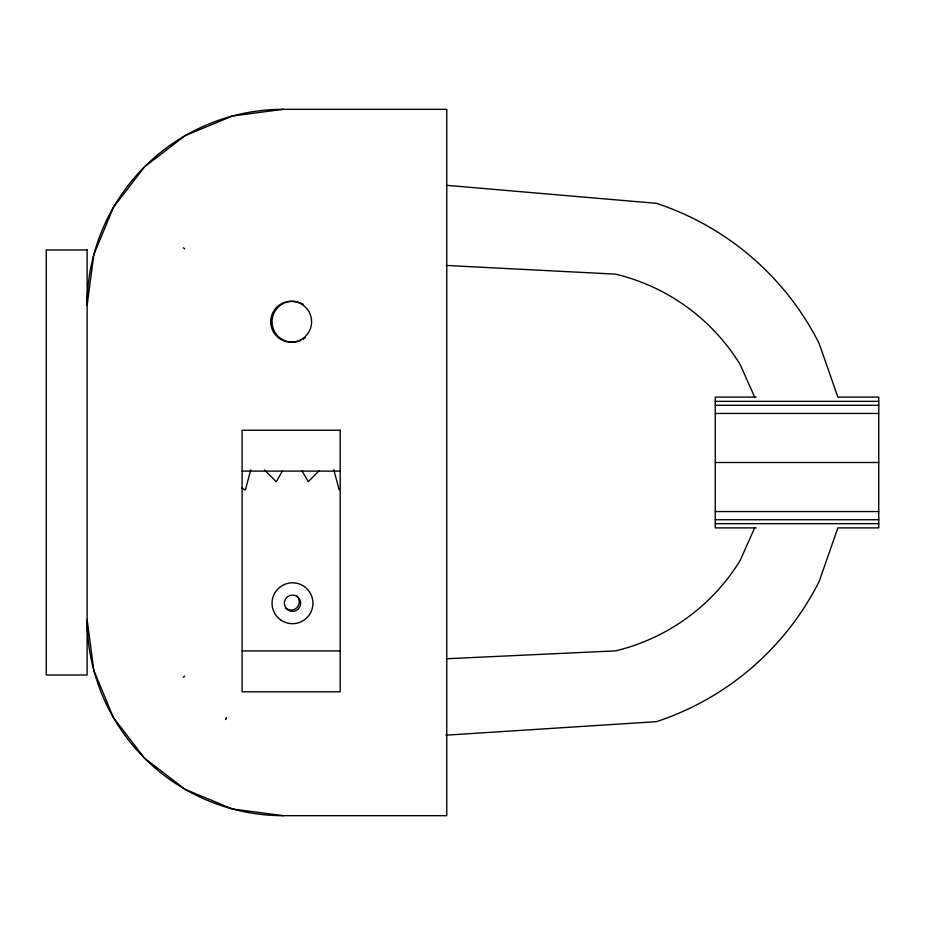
<?xml version="1.0" encoding="UTF-8"?>
<svg xmlns="http://www.w3.org/2000/svg" width="925" height="925" viewBox="0 0 925 925"><rect width="100%" height="100%" fill="white"/><g stroke="black" fill="none" stroke-linecap="round" stroke-linejoin="round"><path stroke-width="1.39" d="M87.123 305.504L93.807 254.722L113.405 207.408L144.578 166.789L185.208 135.605L232.522 116.007L283.293 109.323L446.775 109.323L446.775 815.677L283.293 815.677L232.522 808.993L185.208 789.395L144.578 758.211L113.405 717.592L93.807 670.278L87.123 619.496M250.744 469.877L245.368 490.053L241.749 487.972M754.661 527.886L740.162 560.423A201.164 201.164 0 0 1 615.553 650.865L446.301 658.762M282.518 470.86L276.274 481.717L264.446 469.923M319.09 470.813L308.279 481.659L302.001 470.825M183.3 677.227L184.665 676.187M445.896 735.178L656.426 721.662A280.495 280.495 0 0 0 819.111 581.582L837.877 527.886L878.75 527.886L878.75 397.114L837.877 397.114L819.111 343.418A280.495 280.495 0 0 0 656.426 203.338L446.891 185.347M756.141 397.114L715.268 397.114L715.268 527.886L756.141 527.886M715.268 401.346L878.75 401.346M715.268 405.277L878.75 405.277M715.268 413.452L878.75 413.452M715.268 462.5L878.75 462.5M242.107 471.103L340.192 471.103M715.268 511.548L878.75 511.548M715.268 519.723L878.75 519.723M715.268 523.654L878.75 523.654M242.107 650.934L340.192 650.934M446.197 265.44L615.553 274.135A201.164 201.164 0 0 1 740.162 364.577L754.661 397.114M183.3 247.773L184.665 248.813M333.775 469.738L339.209 489.892M283.293 815.677A196.169 196.169 0 0 1 87.123 620.906M296.624 595.816A8.175 8.175 0 0 1 297.226 607.355A8.175 8.175 0 0 1 285.686 607.968M87.123 304.094A196.169 196.169 0 0 1 283.293 109.323M305.377 337.613A20.431 20.431 0 0 1 303.18 339.174M300.833 340.412A20.431 20.431 0 0 1 272.1 320.316A20.431 20.431 0 0 1 303.377 304.464M226.428 717.997L225.561 719.488L226.428 717.997M87.123 249.981L46.25 249.981L46.25 675.019L87.123 675.019L87.123 249.981M340.192 430.241L242.107 430.241L242.107 691.796L340.192 691.796L340.192 430.241M280.934 339.452A20.431 20.431 0 0 0 311.586 321.761A20.431 20.431 0 0 0 280.934 304.059A20.431 20.431 0 0 0 280.934 339.452M287.155 609.436A8.175 8.175 0 0 0 300.521 604.765A8.175 8.175 0 0 0 289.803 595.527A8.175 8.175 0 0 0 287.155 609.436M281.223 620.293A20.431 20.431 0 0 0 312.893 604.476A20.431 20.431 0 0 0 283.351 584.958A20.431 20.431 0 0 0 281.223 620.293"/></g></svg>
